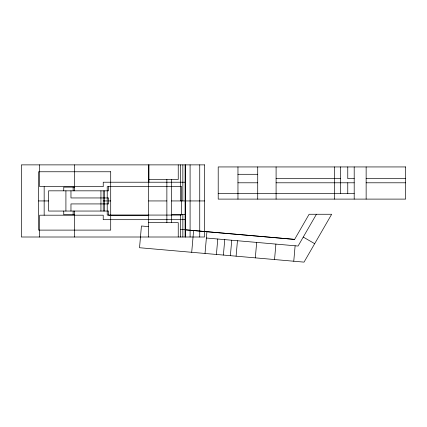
<?xml version="1.0" encoding="UTF-8"?>
<svg xmlns="http://www.w3.org/2000/svg" width="427" height="427" viewBox="0 0 427 427"><rect width="100%" height="100%" fill="white"/><g stroke="black" fill="none" stroke-linecap="round" stroke-linejoin="round"><path stroke-width="0.64" d="M191.707 252.298L193.612 230.495M205.024 253.462L206.93 231.669M216.42 254.46L217.77 239.013M223.396 255.068L224.751 239.622M230.377 255.682L231.728 240.236M236.099 256.179L237.449 240.732M255.319 257.86L256.67 242.413M274.545 259.541L275.895 244.1M293.765 261.228L295.116 245.781M185.27 229.827L294.614 239.392L309.121 214.263L331.667 214.263L304.035 262.125L139.533 247.729L141.433 225.995L148.607 226.62M316.418 214.263L298.073 246.037L206.374 238.015M237.962 174.296L257.721 174.296M276.093 178.657L340.415 178.657M354.196 178.657L347.765 178.657L347.765 166.941M366.142 178.657L405.65 178.657M148.607 179.463L178.24 179.463L178.24 164.875M185.153 182.217L103.238 182.217L103.238 186.663L39.668 186.663L39.668 164.875M237.962 182.793L257.721 182.793M276.093 182.793L354.196 182.793M366.142 182.793L405.65 182.793M74.64 187.133L63.756 187.133L63.756 190.832M218.208 193.591L354.196 193.591M38.579 200.941L48.571 200.941M103.238 200.941L107.22 200.941M108.639 200.941L110.705 200.941M148.607 200.941L166.872 200.941M171.462 200.941L204.565 200.941M171.462 214.493L185.27 214.493M74.64 214.744L63.756 214.744L63.756 211.045M148.607 215.24L108.581 215.24L108.581 211.045L48.571 211.045L48.571 190.832L108.581 190.832L108.581 186.642M185.153 219.686L103.217 219.686L103.217 215.192L39.668 215.192L39.668 237.006M148.607 222.648L178.24 222.648L178.24 237.006M180.445 229.379L294.614 239.392M303.245 237.076L314.683 243.678M366.142 166.941L366.142 199.105M354.196 166.941L354.196 199.105M347.765 182.793L347.765 193.591M340.415 166.941L340.415 193.591M334.442 166.941L334.442 199.105M276.093 166.941L276.093 199.105M257.721 166.941L257.721 199.105M237.962 166.941L237.962 199.105M199.74 164.875L199.74 237.006M190.095 164.875L190.095 237.006M185.27 164.875L185.27 237.006M185.153 164.875L185.153 237.006M182.857 164.875L182.857 200.941M182.857 214.493L182.857 237.006M180.445 164.875L180.445 200.941M180.445 214.493L180.445 237.006M171.462 179.463L171.462 222.648M166.872 179.463L166.872 222.648M148.954 164.875L148.954 182.217M148.607 164.875L148.607 237.006M104.503 190.832L104.503 211.045M103.238 190.832L103.238 211.045M100.943 190.832L100.943 211.045M74.64 164.875L74.64 190.832M74.64 211.045L74.64 237.006M73.15 187.133L73.15 190.832M73.15 211.045L73.15 214.744M70.967 190.832L70.967 197.952L108.639 197.952L108.639 203.925L70.967 203.925L70.967 211.045M65.913 190.832L65.913 211.045M44.162 186.663L44.162 215.192M204.565 164.875L21.35 164.875L21.35 237.006L204.565 237.006L204.565 164.875M405.65 166.941L218.208 166.941L218.208 199.105L405.65 199.105L405.65 166.941M110.705 171.766L38.579 171.766L38.579 230.11L110.705 230.11L110.705 171.766M181.32 186.642L107.22 186.642L107.22 215.069L181.32 215.069L181.32 186.642"/></g></svg>
